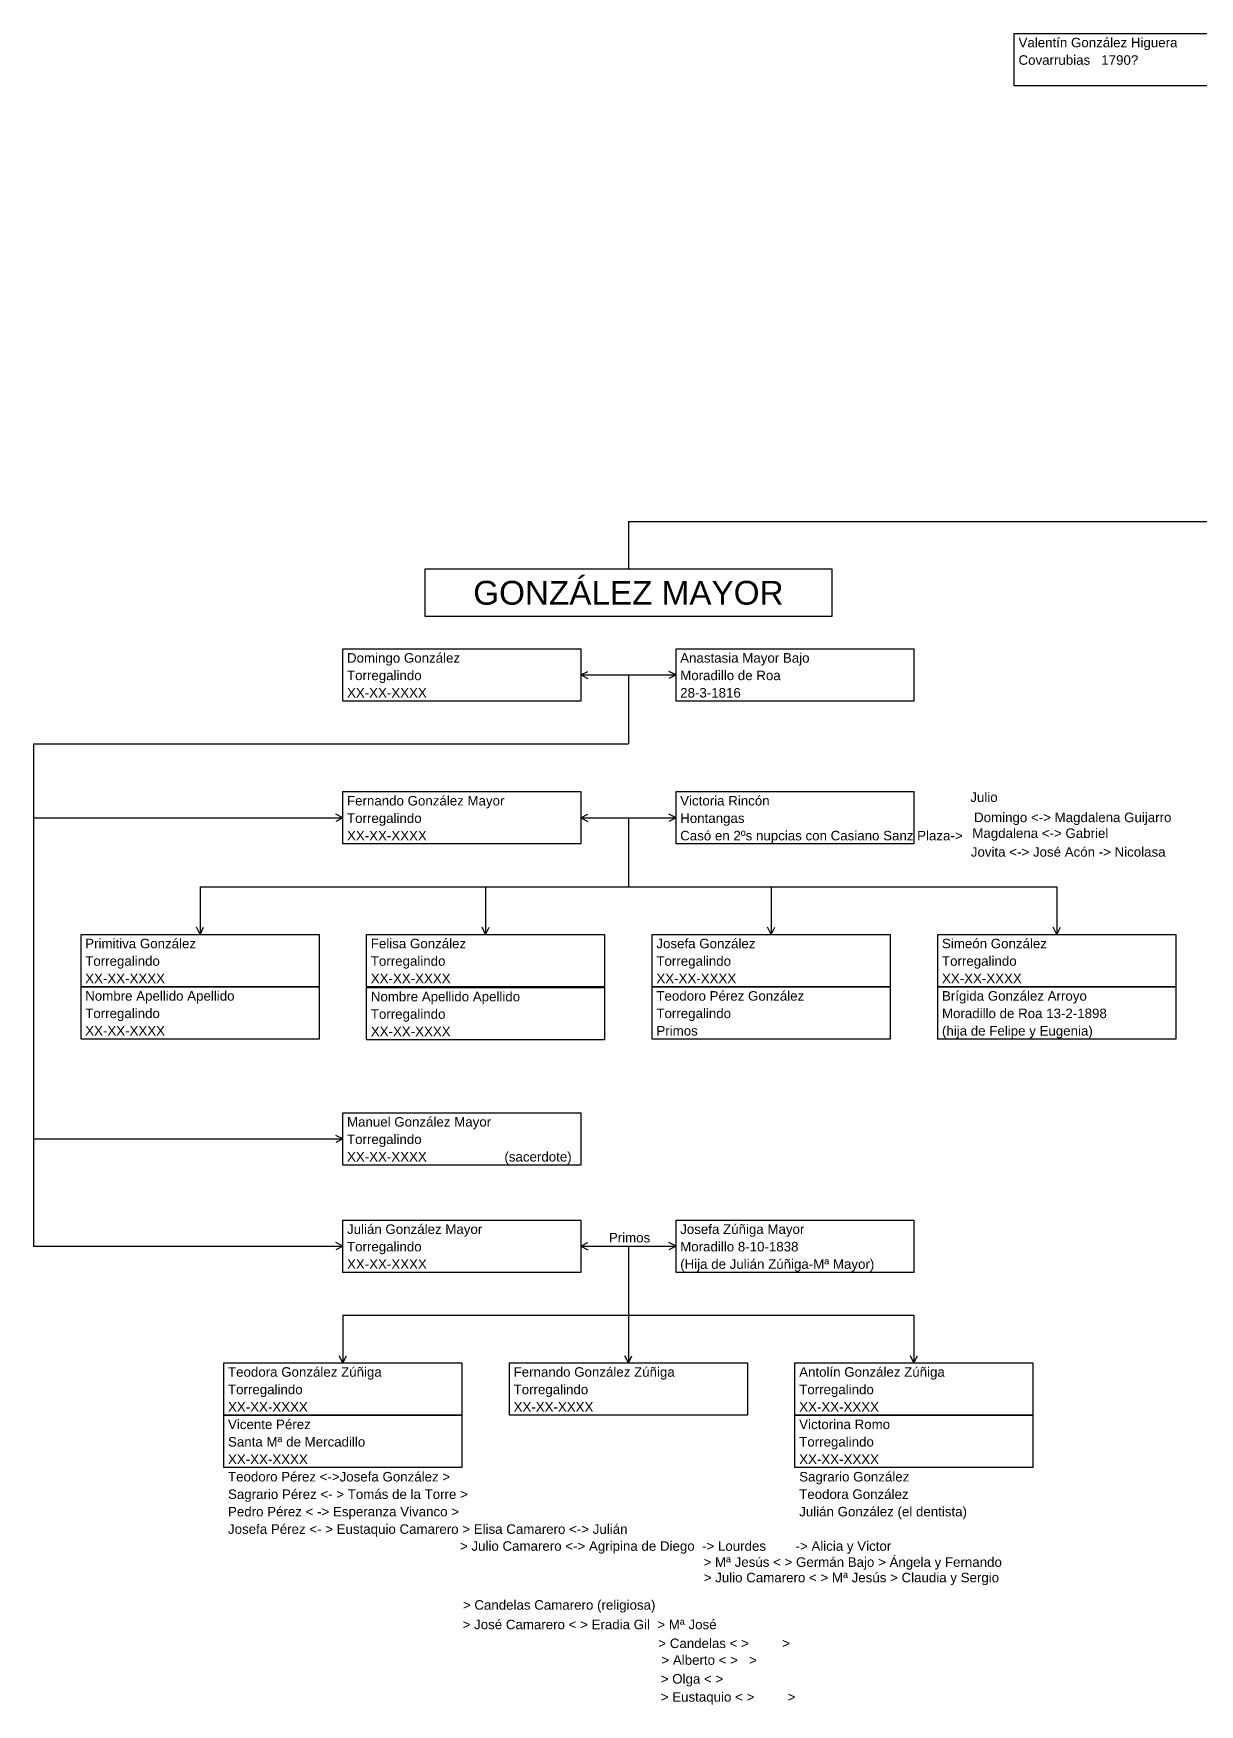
# Model space of a CAD drawing. Header units: millimetres. Extents: x -16844 to 23151, y -8543 to 4892.
# Drawn here: x 3547.1 to 3792.1, y 112.7 to 463.8 of the extents above; entities that cross this region are included whole.
import ezdxf
from ezdxf.enums import TextEntityAlignment as Align

# ---------------------------------------------------------------- set-up
doc = ezdxf.new("R2010")
doc.units = ezdxf.units.MM
doc.styles.add('Arial', font='arial.ttf', dxfattribs={"height": 0.01})

# ---------------------------------------------------------------- blocks, each defined once
blk = doc.blocks.new('Casilla individual')
at = {"color": 0}
blk.add_lwpolyline([(0, 11), (50, 11), (50, 0), (0, 0)], close=True, dxfattribs=at)
at = {"color": 0, "style": 'Arial'}
for tag, p in [('NOMBRE', (0.88, 8.08)), ('LUGAR_NACIMIENTO', (0.88, 4.42)), ('FECHA', (0.88, 0.75))]:
    blk.add_attdef(tag, p, '', height=2, dxfattribs=at)
blk = doc.blocks.new('Flecha')
for q in [(1.5, 0.75), (1.5, -0.75)]:
    blk.add_line((0, 0), q)

msp = doc.modelspace()

# ---------------------------------------------------------------- linework, layer by layer
at = {"color": 135}
for q in [(3672.06, 314.5), (3547.06, 209)]:
    msp.add_line((3547.06, 314.5), q, dxfattribs=at)
for p, q in [((3582.06, 284.5), (3762.06, 284.5)), ((3612.06, 194.5), (3732.06, 194.5))]:
    msp.add_line(p, q)
at = {"color": 1}
for points in [[(3672.06, 361.26), (5109.51, 361.26)], [(3672.06, 361.26), (3672.06, 351.26)]]:
    msp.add_lwpolyline(points, dxfattribs=at)
msp.add_lwpolyline([(3629.33, 351.26), (3714.79, 351.26), (3714.79, 341.26), (3629.33, 341.26)], close=True)
at = {"color": 135}
for points in [[(3662.06, 329), (3682.06, 329)], [(3672.06, 329), (3672.06, 314.5)], [(3547.06, 299), (3612.06, 299)], [(3547.06, 231.54), (3612.06, 231.54)], [(3547.06, 209), (3612.06, 209)]]:
    msp.add_lwpolyline(points, dxfattribs=at)
for points in [[(3662.06, 299), (3682.06, 299)], [(3672.06, 299), (3672.06, 284.5)], [(3582.06, 284.5), (3582.06, 274.5)], [(3642.06, 284.5), (3642.06, 274.5)], [(3702.06, 284.5), (3702.06, 274.5)], [(3762.06, 284.5), (3762.06, 274.5)], [(3662.06, 209), (3682.06, 209)], [(3672.06, 209), (3672.06, 194.5)], [(3612.06, 194.5), (3612.06, 184.5)], [(3672.06, 194.5), (3672.06, 184.5)], [(3732.06, 194.5), (3732.06, 184.5)]]:
    msp.add_lwpolyline(points)

# ---------------------------------------------------------------- block references
at = {"color": 3}
ref = msp.add_blockref('Casilla individual', (3753.14, 452.76), dxfattribs=at)
ref.add_attrib('LUGAR_NACIMIENTO', 'Covarrubias   1790?', (3754.02, 457.17), dxfattribs={"height": 2, "style": 'Arial'})
ref.add_attrib('NOMBRE', 'Valentín González Higuera', (3754.02, 460.84), dxfattribs={"height": 2, "style": 'Arial'})
ref = msp.add_blockref('Casilla individual', (3612.06, 323.5))
ref.add_attrib('FECHA', 'XX-XX-XXXX', (3612.94, 324.25), dxfattribs={"height": 2, "style": 'Arial'})
ref.add_attrib('LUGAR_NACIMIENTO', 'Torregalindo', (3612.94, 327.91), dxfattribs={"height": 2, "style": 'Arial'})
ref.add_attrib('NOMBRE', 'Domingo González', (3612.94, 331.58), dxfattribs={"height": 2, "style": 'Arial'})
at = {"color": 1}
ref = msp.add_blockref('Casilla individual', (3682.06, 323.5), dxfattribs=at)
ref.add_attrib('FECHA', '28-3-1816', (3682.94, 324.25), dxfattribs={"height": 2, "style": 'Arial'})
ref.add_attrib('LUGAR_NACIMIENTO', 'Moradillo de Roa', (3682.94, 327.91), dxfattribs={"height": 2, "style": 'Arial'})
ref.add_attrib('NOMBRE', 'Anastasia Mayor Bajo', (3682.94, 331.58), dxfattribs={"color": 0, "height": 2, "style": 'Arial'})
for p in [(3662.06, 329), (3662.06, 299), (3662.06, 209)]:
    msp.add_blockref('Flecha', p)
for p, rotation in [((3682.06, 329), 180), ((3612.06, 299), 180), ((3682.06, 299), 180), ((3582.06, 274.5), 89.99999999999999), ((3642.06, 274.5), 89.99999999999999), ((3702.06, 274.5), 89.99999999999999), ((3762.06, 274.5), 89.99999999999999), ((3612.06, 231.54), 180), ((3612.06, 209), 180), ((3682.06, 209), 180), ((3612.06, 184.5), 89.99999999999999), ((3672.06, 184.5), 89.99999999999999), ((3732.06, 184.5), 89.99999999999999)]:
    msp.add_blockref('Flecha', p, dxfattribs=dict(rotation=rotation))
at = {"color": 135}
ref = msp.add_blockref('Casilla individual', (3612.06, 293.5), dxfattribs=at)
ref.add_attrib('FECHA', 'XX-XX-XXXX', (3612.94, 294.25), dxfattribs={"height": 2, "style": 'Arial'})
ref.add_attrib('LUGAR_NACIMIENTO', 'Torregalindo', (3612.94, 297.91), dxfattribs={"height": 2, "style": 'Arial'})
ref.add_attrib('NOMBRE', 'Fernando González Mayor', (3612.94, 301.58), dxfattribs={"height": 2, "style": 'Arial'})
ref = msp.add_blockref('Casilla individual', (3682.06, 293.5))
ref.add_attrib('FECHA', 'Casó en 2ºs nupcias con Casiano Sanz Plaza->', (3682.94, 294.25), dxfattribs={"height": 2, "style": 'Arial'})
ref.add_attrib('LUGAR_NACIMIENTO', 'Hontangas', (3682.94, 297.91), dxfattribs={"height": 2, "style": 'Arial'})
ref.add_attrib('NOMBRE', 'Victoria Rincón', (3682.94, 301.58), dxfattribs={"height": 2, "style": 'Arial'})
ref = msp.add_blockref('Casilla individual', (3557.06, 263.5))
ref.add_attrib('FECHA', 'XX-XX-XXXX', (3557.94, 264.25), dxfattribs={"height": 2, "style": 'Arial'})
ref.add_attrib('LUGAR_NACIMIENTO', 'Torregalindo', (3557.94, 267.91), dxfattribs={"height": 2, "style": 'Arial'})
ref.add_attrib('NOMBRE', 'Primitiva González', (3557.94, 271.58), dxfattribs={"height": 2, "style": 'Arial'})
ref = msp.add_blockref('Casilla individual', (3617.06, 263.5))
ref.add_attrib('FECHA', 'XX-XX-XXXX', (3617.94, 264.25), dxfattribs={"height": 2, "style": 'Arial'})
ref.add_attrib('LUGAR_NACIMIENTO', 'Torregalindo', (3617.94, 267.91), dxfattribs={"height": 2, "style": 'Arial'})
ref.add_attrib('NOMBRE', 'Felisa González', (3617.94, 271.58), dxfattribs={"height": 2, "style": 'Arial'})
ref = msp.add_blockref('Casilla individual', (3677.06, 263.5))
ref.add_attrib('FECHA', 'XX-XX-XXXX', (3677.94, 264.25), dxfattribs={"height": 2, "style": 'Arial'})
ref.add_attrib('LUGAR_NACIMIENTO', 'Torregalindo', (3677.94, 267.91), dxfattribs={"height": 2, "style": 'Arial'})
ref.add_attrib('NOMBRE', 'Josefa González', (3677.94, 271.58), dxfattribs={"height": 2, "style": 'Arial'})
ref = msp.add_blockref('Casilla individual', (3737.06, 263.5))
ref.add_attrib('FECHA', 'XX-XX-XXXX', (3737.94, 264.25), dxfattribs={"height": 2, "style": 'Arial'})
ref.add_attrib('LUGAR_NACIMIENTO', 'Torregalindo', (3737.94, 267.91), dxfattribs={"height": 2, "style": 'Arial'})
ref.add_attrib('NOMBRE', 'Simeón González', (3737.94, 271.58), dxfattribs={"height": 2, "style": 'Arial'})
ref = msp.add_blockref('Casilla individual', (3557.06, 252.5))
ref.add_attrib('FECHA', 'XX-XX-XXXX', (3557.94, 253.25), dxfattribs={"height": 2, "style": 'Arial'})
ref.add_attrib('LUGAR_NACIMIENTO', 'Torregalindo', (3557.94, 256.91), dxfattribs={"height": 2, "style": 'Arial'})
ref.add_attrib('NOMBRE', 'Nombre Apellido Apellido', (3557.94, 260.58), dxfattribs={"height": 2, "style": 'Arial'})
ref = msp.add_blockref('Casilla individual', (3617.06, 252.36))
ref.add_attrib('FECHA', 'XX-XX-XXXX', (3617.94, 253.11), dxfattribs={"height": 2, "style": 'Arial'})
ref.add_attrib('LUGAR_NACIMIENTO', 'Torregalindo', (3617.94, 256.77), dxfattribs={"height": 2, "style": 'Arial'})
ref.add_attrib('NOMBRE', 'Nombre Apellido Apellido', (3617.94, 260.44), dxfattribs={"height": 2, "style": 'Arial'})
ref = msp.add_blockref('Casilla individual', (3677.06, 252.5))
ref.add_attrib('FECHA', 'Primos', (3677.94, 253.25), dxfattribs={"height": 2, "style": 'Arial'})
ref.add_attrib('LUGAR_NACIMIENTO', 'Torregalindo', (3677.94, 256.91), dxfattribs={"height": 2, "style": 'Arial'})
ref.add_attrib('NOMBRE', 'Teodoro Pérez González', (3677.94, 260.58), dxfattribs={"height": 2, "style": 'Arial'})
ref = msp.add_blockref('Casilla individual', (3737.06, 252.5))
ref.add_attrib('FECHA', '(hija de Felipe y Eugenia)', (3737.94, 253.25), dxfattribs={"color": 6, "height": 2, "style": 'Arial'})
ref.add_attrib('LUGAR_NACIMIENTO', 'Moradillo de Roa 13-2-1898', (3737.94, 256.91), dxfattribs={"height": 2, "style": 'Arial'})
ref.add_attrib('NOMBRE', 'Brígida González Arroyo', (3737.94, 260.58), dxfattribs={"height": 2, "style": 'Arial'})
ref = msp.add_blockref('Casilla individual', (3612.06, 226.04), dxfattribs=at)
ref.add_attrib('FECHA', 'XX-XX-XXXX                     (sacerdote)', (3612.94, 226.79), dxfattribs={"height": 2, "style": 'Arial'})
ref.add_attrib('LUGAR_NACIMIENTO', 'Torregalindo', (3612.94, 230.46), dxfattribs={"height": 2, "style": 'Arial'})
ref.add_attrib('NOMBRE', 'Manuel González Mayor', (3612.94, 234.12), dxfattribs={"height": 2, "style": 'Arial'})
ref = msp.add_blockref('Casilla individual', (3612.06, 203.5), dxfattribs=at)
ref.add_attrib('FECHA', 'XX-XX-XXXX', (3612.94, 204.25), dxfattribs={"height": 2, "style": 'Arial'})
ref.add_attrib('LUGAR_NACIMIENTO', 'Torregalindo', (3612.94, 207.91), dxfattribs={"height": 2, "style": 'Arial'})
ref.add_attrib('NOMBRE', 'Julián González Mayor', (3612.94, 211.58), dxfattribs={"height": 2, "style": 'Arial'})
ref = msp.add_blockref('Casilla individual', (3682.06, 203.5))
ref.add_attrib('FECHA', '(Hija de Julián Zúñiga-Mª Mayor)', (3682.94, 204.25), dxfattribs={"height": 2, "style": 'Arial'})
ref.add_attrib('LUGAR_NACIMIENTO', 'Moradillo 8-10-1838', (3682.94, 207.91), dxfattribs={"height": 2, "style": 'Arial'})
ref.add_attrib('NOMBRE', 'Josefa Zúñiga Mayor', (3682.94, 211.58), dxfattribs={"color": 6, "height": 2, "style": 'Arial'})
ref = msp.add_blockref('Casilla individual', (3587.06, 173.5))
ref.add_attrib('FECHA', 'XX-XX-XXXX', (3587.94, 174.25), dxfattribs={"height": 2, "style": 'Arial'})
ref.add_attrib('LUGAR_NACIMIENTO', 'Torregalindo', (3587.94, 177.91), dxfattribs={"height": 2, "style": 'Arial'})
ref.add_attrib('NOMBRE', 'Teodora González Zúñiga', (3587.94, 181.58), dxfattribs={"height": 2, "style": 'Arial'})
ref = msp.add_blockref('Casilla individual', (3647.06, 173.5))
ref.add_attrib('FECHA', 'XX-XX-XXXX', (3647.94, 174.25), dxfattribs={"height": 2, "style": 'Arial'})
ref.add_attrib('LUGAR_NACIMIENTO', 'Torregalindo', (3647.94, 177.91), dxfattribs={"height": 2, "style": 'Arial'})
ref.add_attrib('NOMBRE', 'Fernando González Zúñiga', (3647.94, 181.58), dxfattribs={"height": 2, "style": 'Arial'})
ref = msp.add_blockref('Casilla individual', (3707.06, 173.5))
ref.add_attrib('FECHA', 'XX-XX-XXXX', (3707.94, 174.25), dxfattribs={"height": 2, "style": 'Arial'})
ref.add_attrib('LUGAR_NACIMIENTO', 'Torregalindo', (3707.94, 177.91), dxfattribs={"height": 2, "style": 'Arial'})
ref.add_attrib('NOMBRE', 'Antolín González Zúñiga', (3707.94, 181.58), dxfattribs={"height": 2, "style": 'Arial'})
ref = msp.add_blockref('Casilla individual', (3587.06, 162.5))
ref.add_attrib('FECHA', 'XX-XX-XXXX', (3587.94, 163.25), dxfattribs={"height": 2, "style": 'Arial'})
ref.add_attrib('LUGAR_NACIMIENTO', 'Santa Mª de Mercadillo', (3587.94, 166.91), dxfattribs={"height": 2, "style": 'Arial'})
ref.add_attrib('NOMBRE', 'Vicente Pérez', (3587.94, 170.58), dxfattribs={"height": 2, "style": 'Arial'})
ref = msp.add_blockref('Casilla individual', (3707.06, 162.5))
ref.add_attrib('FECHA', 'XX-XX-XXXX', (3707.94, 163.25), dxfattribs={"height": 2, "style": 'Arial'})
ref.add_attrib('LUGAR_NACIMIENTO', 'Torregalindo', (3707.94, 166.91), dxfattribs={"height": 2, "style": 'Arial'})
ref.add_attrib('NOMBRE', 'Victorina Romo', (3707.94, 170.58), dxfattribs={"height": 2, "style": 'Arial'})

# ---------------------------------------------------------------- texts
at = {"color": 1, "style": 'Arial'}
msp.add_text('GONZÁLEZ MAYOR', height=5, dxfattribs=at).set_placement((3672.06, 346.26), align=Align.MIDDLE_CENTER)
at = {"style": 'Arial'}
for s, p in [('Julio', (3743.89, 302.33)), ('Domingo <-> Magdalena Guijarro', (3744.68, 298.08)), ('Magdalena <-> Gabriel', (3744.31, 294.76)), ('Jovita <-> José Acón -> Nicolasa', (3744, 290.82)), ('       Primos', (3662.52, 209.8)), ('Teodoro Pérez <->Josefa González > ', (3587.94, 159.58)), ('Sagrario González', (3707.94, 159.58)), ('Sagrario Pérez <- > Tomás de la Torre > ', (3587.94, 155.91)), ('Teodora González', (3707.94, 155.91)), ('Pedro Pérez < -> Esperanza Vivanco >', (3587.94, 152.25)), ('Julián González (el dentista)', (3707.94, 152.25)), ('Josefa Pérez <- > Eustaquio Camarero > Elisa Camarero <-> Julián ', (3587.94, 148.58)), ('                                                               > Julio Camarero <-> Agripina de Diego  -> Lourdes        -> Alicia y Victor ', (3587.78, 145.02)), ('                                                                              > Mª Jesús < > Germán Bajo > Ángela y Fernando ', (3627.3, 141.65)), ('                                                           > Julio Camarero < > Mª Jesús > Claudia y Sergio', (3642.09, 138.4)), ('> Candelas Camarero (religiosa) ', (3637.29, 132.65)), (' > José Camarero < > Eradia Gil  > Mª José ', (3636.45, 128.54)), ('> Candelas < >         >  ', (3678.35, 124.59)), ('                                                               > Alberto < >   > ', (3630.1, 121.07)), ('                                                               > Olga < >  ', (3629.96, 117.12)), ('                                                               > Eustaquio < >         >', (3629.96, 113.32))]:
    msp.add_text(s, height=2, dxfattribs=at).set_placement(p)

doc.saveas('drawing.dxf')
